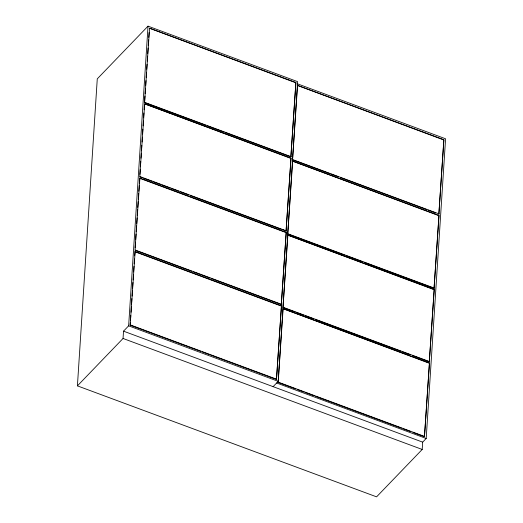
<?xml version="1.0" encoding="UTF-8"?>
<svg xmlns="http://www.w3.org/2000/svg" width="523" height="523" viewBox="0 0 523 523"><rect width="100%" height="100%" fill="white"/><g stroke="black" fill="none" stroke-linecap="round" stroke-linejoin="round"><path stroke-width="0.78" d="M297.535 83.863L445.583 138.791L426.199 438.483L422.676 442.144L422.205 449.46L376.573 496.85L77.417 385.863L97.271 78.855L148.022 26.15L297.6 81.647L278.151 382.424L295.77 388.962M77.417 385.863L123.049 338.473L123.526 331.157L128.638 325.842L148.022 26.15M200.642 351.325L130.168 325.175L130.325 322.756M130.482 320.338L130.796 315.493M131.005 312.27L131.371 306.622M131.528 304.203L131.888 298.555M132.044 296.129L132.411 290.487M132.567 288.062L132.934 282.42M133.09 279.995L133.457 274.346M133.613 271.927L133.98 266.279M134.136 263.86L134.45 259.022M134.653 255.793L135.13 251.537L281.446 305.818L276.484 379.463L210.599 355.019M135.169 247.83L135.535 242.169M135.692 239.743L136.058 234.082M136.215 231.656L136.581 225.988M136.738 223.563L137.104 217.901M137.261 215.476L137.627 209.815M137.784 207.389L138.15 201.728M138.307 199.302L138.673 193.634M138.83 191.209L139.196 185.547M139.353 183.122L139.883 178.049L286.199 232.33L281.328 304.543L211.619 278.681M139.922 174.381L140.236 169.537M140.445 166.301L140.759 161.457M140.968 158.221L141.282 153.37M141.491 150.14L141.798 145.289M142.008 142.06L142.321 137.209M142.531 133.98L142.844 129.129M143.054 125.899L143.367 121.048M143.577 117.819L143.89 112.968M144.1 109.738L144.413 104.888M144.616 101.808L144.982 96.101M145.139 93.656L145.459 88.766M145.669 85.504L145.982 80.614M146.198 77.352L146.512 72.462M146.721 69.199L147.041 64.309M147.251 61.047L147.564 56.157M147.721 53.712L148.094 48.005M148.251 45.56L148.617 39.853M148.78 37.408L149.094 32.511M130.168 325.175L135.13 251.537M135.012 250.256L139.883 178.049M142.053 177.657L139.765 176.807L144.681 103.855L290.991 158.142L286.074 231.088L290.991 158.142M205.846 125.357L144.564 102.626L149.571 28.216L295.887 82.497L290.873 156.907L295.887 82.497M276.484 379.463L281.446 305.818M281.328 304.543L286.199 232.33M278.151 382.424L283.12 308.694L429.435 362.982L424.467 436.712L429.435 362.982M295.247 312.081L282.989 307.537L287.872 235.134L434.195 289.422L429.311 361.818L434.195 289.422M287.748 234.036L292.658 161.143L438.98 215.424L434.064 288.323L364.354 262.454M292.54 159.842L297.554 85.419L443.877 139.706L438.862 214.123L443.877 139.706M434.064 288.323L438.98 215.424M149.571 28.216L295.672 82.719M144.681 103.855L290.781 158.364M297.554 85.419L443.661 139.929M292.658 161.143L438.764 215.646M282.139 229.329L285.381 230.833M287.872 235.134L433.979 289.644M283.12 308.694L429.22 363.204M273.098 386.654L278.216 381.339L128.638 325.842M144.773 102.397L291.089 156.684M207.376 125.925L224.23 132.182M225.759 132.75L290.108 156.619M292.756 159.62L439.078 213.9M293.311 160.123L329.313 173.486M330.843 174.054L338.505 176.892M340.806 177.748L426.605 209.579M428.134 210.148L435.796 212.992M139.981 176.584L286.29 230.865M143.583 178.225L151.99 181.344M153.52 181.912L160.398 184.462M161.927 185.031L170.335 188.149M171.864 188.718L178.742 191.268M180.272 191.836L188.679 194.955M190.209 195.524L281.158 229.264M139.667 178.271L285.983 232.552M287.957 233.814L434.28 288.101M288.513 234.317L344.435 255.067M345.965 255.636L362.818 261.886M135.228 250.033L281.544 304.314M135.777 250.543L191.699 271.287M193.229 271.855L200.126 274.412M201.656 274.98L210.083 278.112M134.914 251.759L281.23 306.04M283.204 307.315L429.527 361.596M296.783 312.649L303.673 315.212M305.21 315.781L313.637 318.906M315.166 319.475L400.964 351.306M402.501 351.874L410.156 354.718M412.457 355.568L428.546 361.537M130.384 324.953L276.693 379.234M202.179 351.894L209.069 354.45M278.367 382.202L424.683 436.489M297.299 389.53L304.196 392.087M305.726 392.655L314.153 395.787M315.689 396.356L401.487 428.187M403.017 428.755L410.679 431.593M412.974 432.449L423.702 436.43M276.628 382.993L426.199 438.483M123.526 331.157L422.676 442.144M123.049 338.473L422.205 449.46"/></g></svg>
